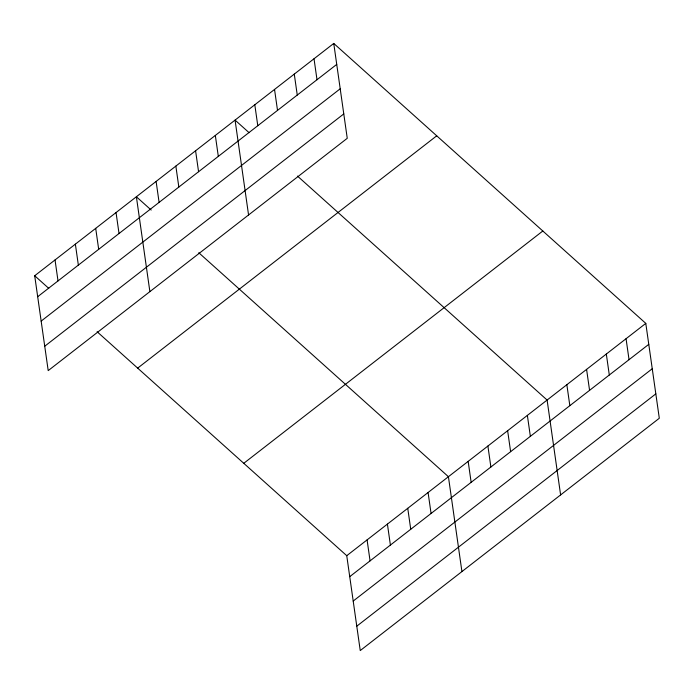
<?xml version="1.0" encoding="UTF-8"?>
<svg xmlns="http://www.w3.org/2000/svg" width="694" height="694" viewBox="0 0 694 694"><rect width="100%" height="100%" fill="white"/><g stroke="black" fill="none" stroke-linecap="round" stroke-linejoin="round"><path stroke-width="1.04" d="M333.753 43.436L347.252 138.306L48.207 370.613L34.7 275.744L333.753 43.436L645.793 323.387L659.3 418.256L360.247 650.564L346.748 555.694L97.108 331.732M37.684 296.711L336.737 64.395M41.154 321.096L340.207 88.789M44.728 346.228L343.782 113.92M137.672 368.124L436.726 135.816M243.768 463.306L542.821 230.998M346.748 555.694L645.793 323.387M349.733 576.662L648.777 344.345M353.203 601.047L652.256 368.74M356.777 626.179L655.83 393.871M249.103 132.693L235.066 120.097L248.565 214.967M297.474 176.085L547.106 400.048L560.613 494.917M151.197 210.056L136.38 196.758L149.878 291.636M198.788 252.746L448.419 476.709L461.926 571.587M34.7 275.744L48.745 288.34M626.057 338.715L629.042 359.683M606.322 354.044L609.306 375.012M586.586 369.382L589.57 390.349M566.851 384.71L569.835 405.678M527.371 415.376L530.355 436.344M507.635 430.714L510.619 451.673M487.899 446.042L490.884 467.01M468.164 461.371L471.148 482.339M428.085 492.506L431.069 513.473M407.751 508.303L410.735 529.27M387.417 524.1L390.401 545.068M314.018 58.764L317.002 79.732M367.083 539.897L370.067 560.865M294.273 74.093L297.258 95.061M274.538 89.431L277.522 110.398M254.802 104.759L257.786 125.727M215.331 135.425L218.315 156.393M195.587 150.763L198.571 171.722M175.851 166.092L178.835 187.059M156.115 181.42L159.1 202.388M116.045 212.555L119.03 233.522M95.703 228.352L98.687 249.32M75.368 244.149L78.353 265.117M55.034 259.946L58.018 280.914"/></g></svg>
